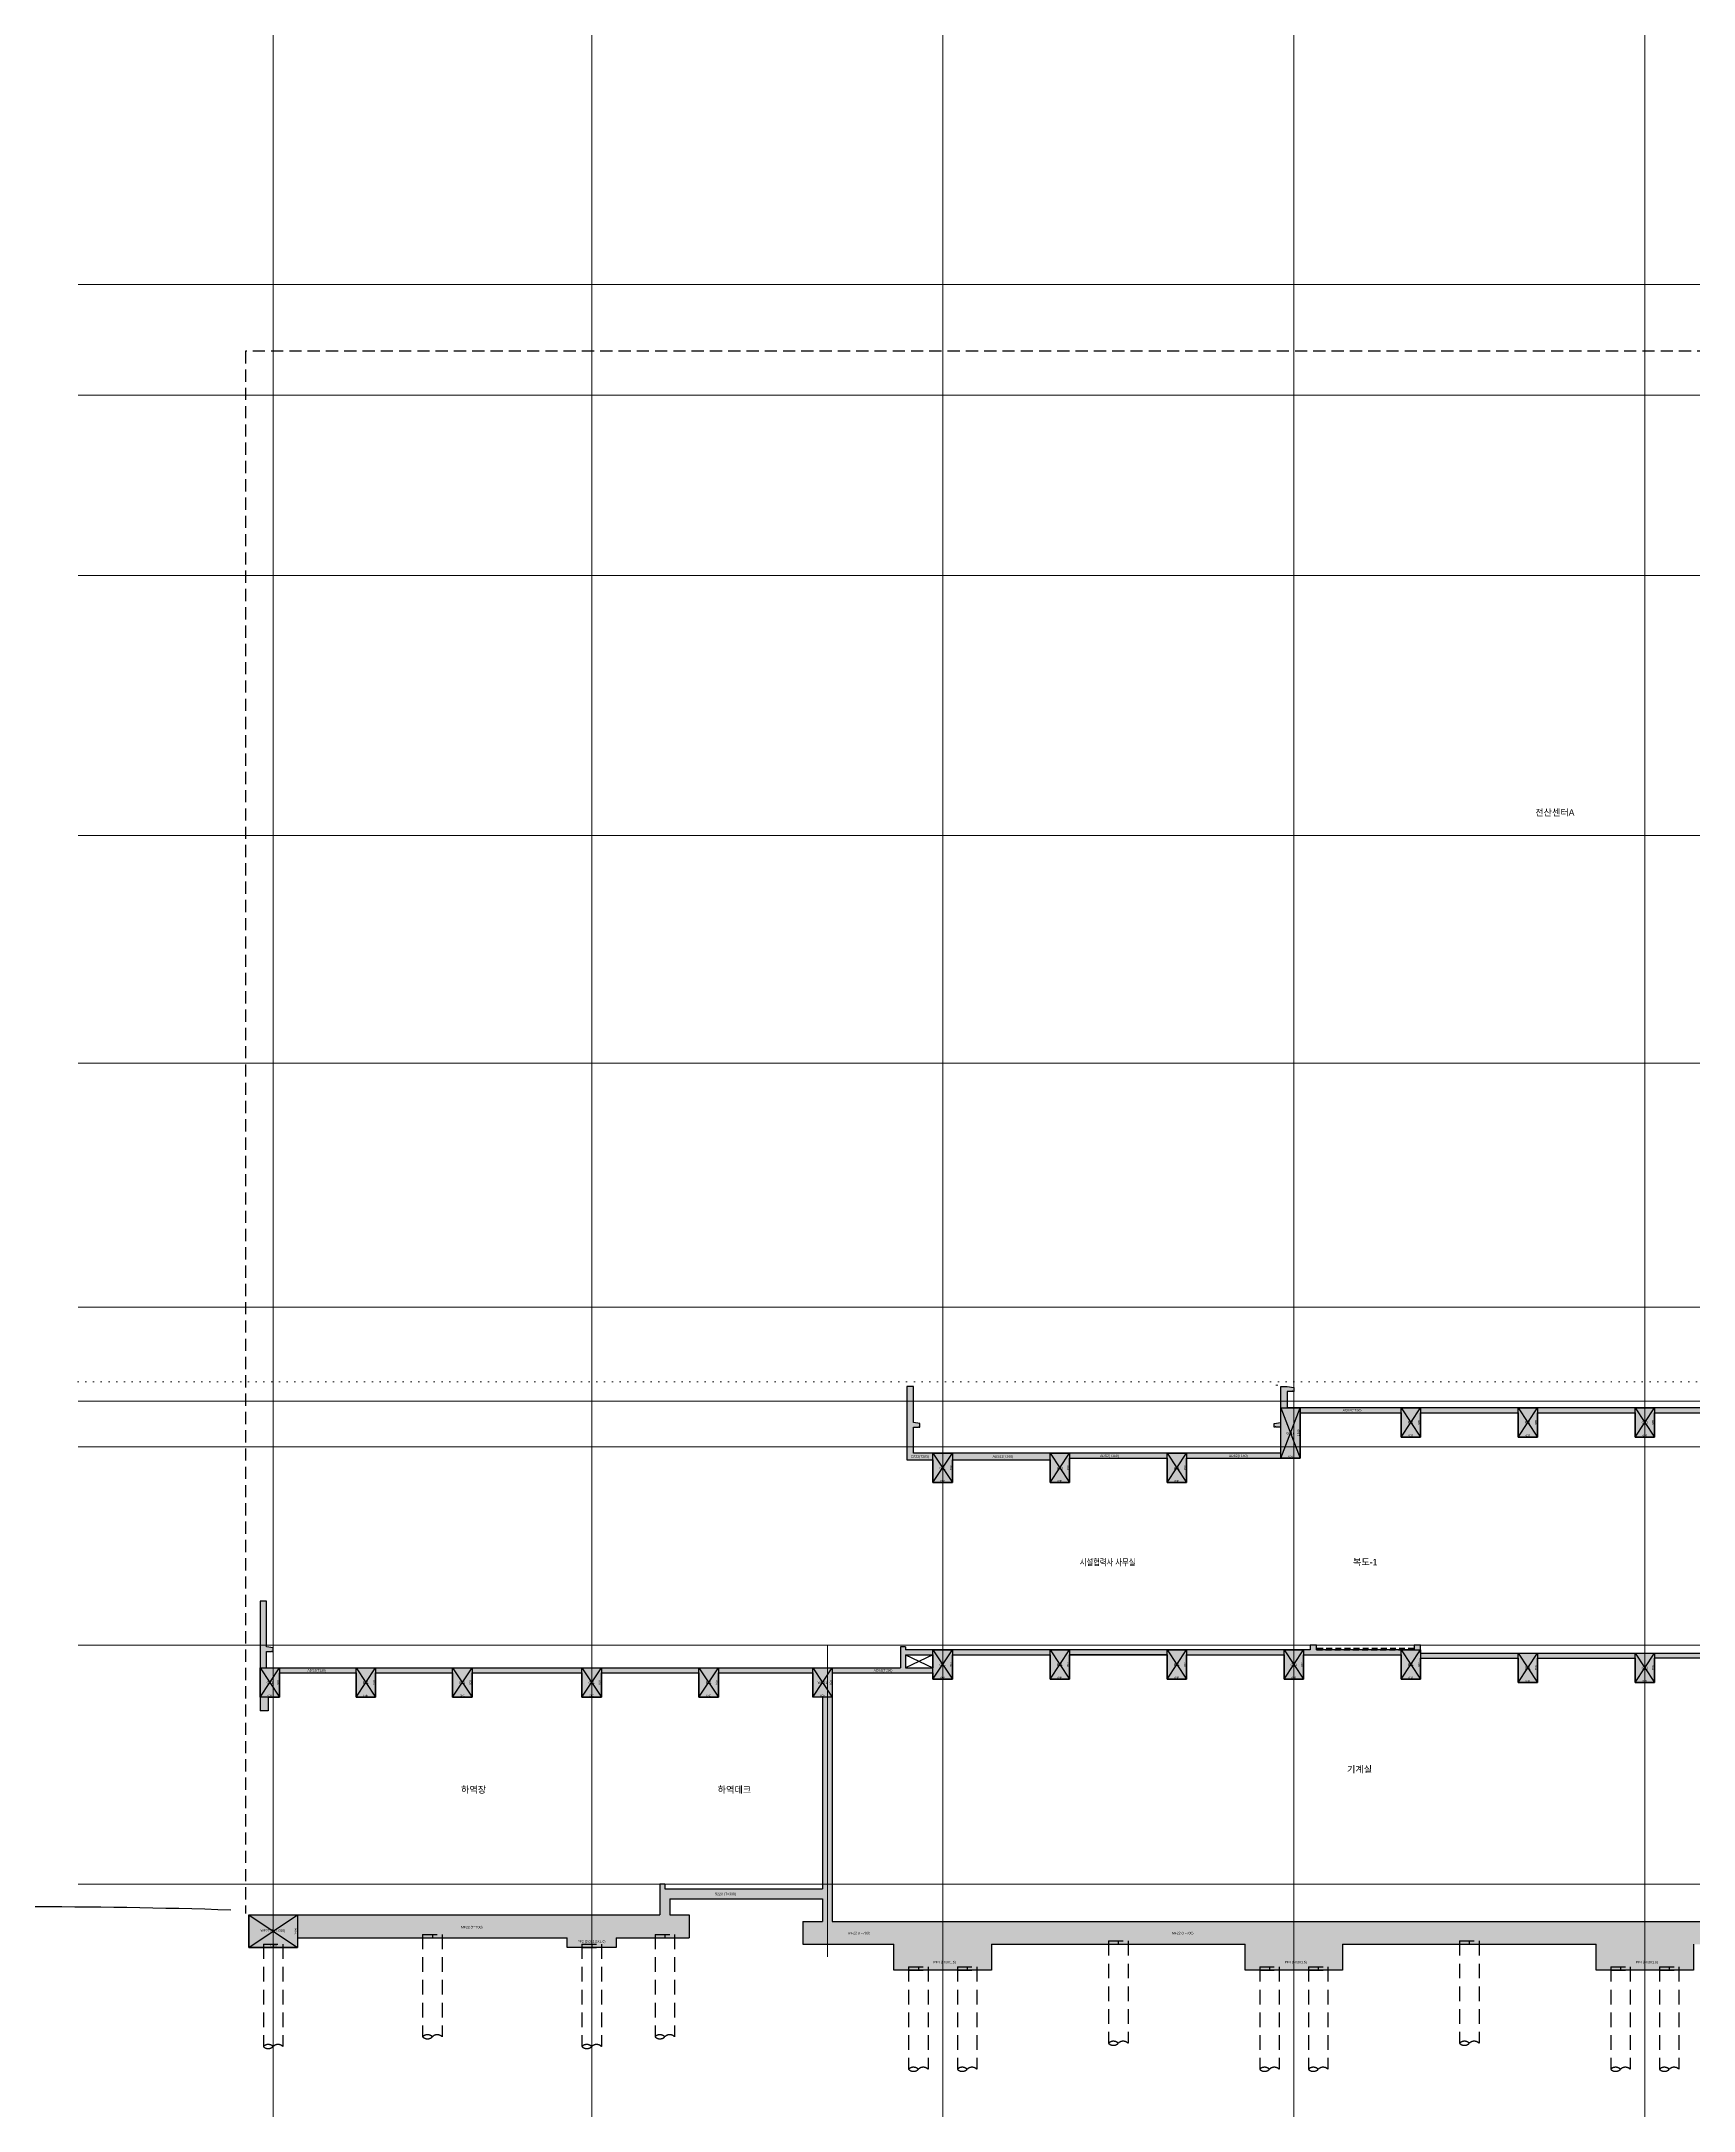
# Model space of a CAD drawing. Header units: millimetres. Extents: x 0 to 841000, y -242618 to -87908.
# Drawn here: x 488782 to 539611, y -208448 to -144799 of the extents above; entities that cross this region are included whole.
import ezdxf
from ezdxf.enums import TextEntityAlignment as Align

# ---------------------------------------------------------------- set-up
doc = ezdxf.new("R2010")
doc.units = ezdxf.units.MM
doc.header["$LTSCALE"] = 250
for name, pattern in [('DOT', [6.35, 0, -6.35]), ('H1', [1.5, 1, -0.5]), ('HID', [2.8, 1.8, -1]), ('HIDDEN', [9.525, 6.35, -3.175]), ('PHANTOM2', [31.75, 15.875, -3.175, 3.175, -3.175, 3.175, -3.175])]:
    doc.linetypes.add(name, pattern=pattern)
doc.layers.get('Defpoints').update_dxf_attribs({"color": 151})
for name, color, linetype in [('A-CON', 2, 'Continuous'), ('A-CON-HID', 4, 'HID'), ('A-SITE', 3, 'PHANTOM2'), ('BOUNDARY_추후 증축', 3, 'H1'), ('OPEN', 1, 'HID'), ('구조SOLID', 253, 'Continuous'), ('기초', 5, 'HIDDEN')]:
    doc.layers.add(name, color=color, linetype=linetype)
for name, color, linetype, plot in [('AS-HIDLINE', 205, 'Continuous', False), ('NO-TEXT', 150, 'Continuous', False), ('NOPLOT', 191, 'Continuous', False)]:
    doc.layers.add(name, color=color, linetype=linetype, plot=plot)
doc.layers.add('CEN', color=1, linetype='Continuous', lineweight=9)
doc.styles.add('Gdim', font='Dotum.ttf')
doc.dimstyles.new('G-Xdim', dxfattribs={"dimscale": 30, "dimtxt": 2, "dimasz": 1, "dimexe": 1.2, "dimexo": 1.2, "dimgap": 0, "dimtad": 1, "dimdec": 1, "dimdsep": 46, "dimlunit": 6, "dimtxsty": 'Gdim', "dimcen": 1, "dimse1": 1, "dimse2": 1, "dimsd1": 1, "dimsd2": 1, "dimclrd": 1, "dimclre": 1, "dimclrt": 256, "dimadec": 0, "dimazin": 0, "dimtfac": 1, "dimtdec": 1, "dimtix": 1, "dimtmove": 2, "dimatfit": 1, "dimfxl": 2, "dimtolj": 1, "dimlwd": -1, "dimlwe": -1, "dimarcsym": 0})

# ---------------------------------------------------------------- blocks, each defined once
blk = doc.blocks.new('*D329')
at = {"layer": 'Defpoints', "color": 0, "linetype": 'Continuous', "transparency": 16777216}
for p in [(-600, -900), (0, -880), (0, -900)]:
    blk.add_point(p, dxfattribs=at)
at = {"layer": 'AS-HIDLINE', "linetype": 'Continuous', "transparency": 16777216, "insert": (-300, -850), "char_height": 60, "attachment_point": 5, "style": 'Gdim'}
blk.add_mtext('\\A1;600', dxfattribs=at)
blk = doc.blocks.new('*D330')
at = {"layer": 'Defpoints', "color": 0, "linetype": 'Continuous', "transparency": 16777216}
for p in [(0, 0), (-20, 0), (0, -900)]:
    blk.add_point(p, dxfattribs=at)
at = {"layer": 'AS-HIDLINE', "linetype": 'Continuous', "transparency": 16777216, "insert": (-50, -450), "char_height": 60, "attachment_point": 5, "rotation": 90, "style": 'Gdim'}
blk.add_mtext('\\A1;900', dxfattribs=at)
blk = doc.blocks.new('*D649')
at = {"layer": 'Defpoints', "color": 0, "linetype": 'Continuous', "transparency": 16777216}
for p in [(-600, -1550), (0, -1530), (0, -1550)]:
    blk.add_point(p, dxfattribs=at)
at = {"layer": 'AS-HIDLINE', "linetype": 'Continuous', "transparency": 16777216, "insert": (-300, -1500), "char_height": 60, "attachment_point": 5, "style": 'Gdim'}
blk.add_mtext('\\A1;600', dxfattribs=at)
blk = doc.blocks.new('*D650')
at = {"layer": 'Defpoints', "color": 0, "linetype": 'Continuous', "transparency": 16777216}
for p in [(0, 0), (-20, 0), (0, -1550)]:
    blk.add_point(p, dxfattribs=at)
at = {"layer": 'AS-HIDLINE', "linetype": 'Continuous', "transparency": 16777216, "insert": (-56, -775), "char_height": 60, "attachment_point": 5, "rotation": 90, "style": 'Gdim'}
blk.add_mtext('\\A1;1,550', dxfattribs=at)
blk = doc.blocks.new('*D335')
at = {"layer": 'Defpoints', "color": 0, "linetype": 'Continuous', "transparency": 16777216}
for p in [(-570, -1000), (930, -980), (930, -1000)]:
    blk.add_point(p, dxfattribs=at)
at = {"layer": 'AS-HIDLINE', "linetype": 'Continuous', "transparency": 16777216, "insert": (180, -944), "char_height": 60, "attachment_point": 5, "style": 'Gdim'}
blk.add_mtext('\\A1;1,500', dxfattribs=at)
blk = doc.blocks.new('*D336')
at = {"layer": 'Defpoints', "color": 0, "linetype": 'Continuous', "transparency": 16777216}
for p in [(930, 0), (910, 0), (930, -1000)]:
    blk.add_point(p, dxfattribs=at)
at = {"layer": 'AS-HIDLINE', "linetype": 'Continuous', "transparency": 16777216, "insert": (874, -500), "char_height": 60, "attachment_point": 5, "rotation": 90, "style": 'Gdim'}
blk.add_mtext('\\A1;1,000', dxfattribs=at)
blk = doc.blocks.new('파일')
at = {"layer": 'NOPLOT', "linetype": 'HID'}
blk.add_line((71, 790, 0), (671, 790, 0), dxfattribs=at)
at = {"layer": 'NOPLOT'}
blk.add_line((371, 890, 0), (371, 790, 0), dxfattribs=at)
at = {"layer": '기초', "linetype": 'HID'}
for p, q in [((71, 890, 0), (671, 890, 0)), ((71, 890, 0), (71, -2258, 0)), ((671, 890, 0), (671, -2258, 0))]:
    blk.add_line(p, q, dxfattribs=at)
for centre, start, end in [((221, -2408, 0), 45, 135), ((221, -2108, 0), 225, 315), ((521, -2408, 0), 45, 135)]:
    blk.add_arc(centre, 212, start, end, dxfattribs=at)
blk = doc.blocks.new('*U107')
at = {"layer": 'AS-HIDLINE', "linetype": 'Continuous'}
for p, q in [((-600, -900), (0, 0)), ((-600, 0), (0, -900))]:
    blk.add_line(p, q, dxfattribs=at)
blk.add_lwpolyline([(-600, -900), (-600, 0), (0, 0), (0, -900)], close=True, dxfattribs=at)
dim = blk.add_linear_dim(base=(-19.87, 0), p1=(0, -900), p2=(0, 0), angle=90, dimstyle='G-Xdim', override={"dimtxsty": 'Gdim'}, dxfattribs=at)
dim.commit()
dim.dimension.update_dxf_attribs({"geometry": '*D330', "text_midpoint": (-49.91, -450)})
dim = blk.add_linear_dim(base=(0, -880.06), p1=(-600, -900), p2=(0, -900), dimstyle='G-Xdim', override={"dimtxsty": 'Gdim'}, dxfattribs=at)
dim.commit()
dim.dimension.update_dxf_attribs({"geometry": '*D329', "text_midpoint": (-300, -850.02)})
blk = doc.blocks.new('*U272')
at = {"layer": 'AS-HIDLINE', "linetype": 'Continuous'}
for p, q in [((-600, -1550), (0, 0)), ((-600, 0), (0, -1550))]:
    blk.add_line(p, q, dxfattribs=at)
blk.add_lwpolyline([(-600, -1550), (-600, 0), (0, 0), (0, -1550)], close=True, dxfattribs=at)
dim = blk.add_linear_dim(base=(-19.87, 0), p1=(0, -1550), p2=(0, 0), angle=90, dimstyle='G-Xdim', override={"dimtxsty": 'Gdim'}, dxfattribs=at)
dim.commit()
dim.dimension.update_dxf_attribs({"geometry": '*D650', "text_midpoint": (-55.69, -775)})
dim = blk.add_linear_dim(base=(0, -1530.06), p1=(-600, -1550), p2=(0, -1550), dimstyle='G-Xdim', override={"dimtxsty": 'Gdim'}, dxfattribs=at)
dim.commit()
dim.dimension.update_dxf_attribs({"geometry": '*D649', "text_midpoint": (-300, -1500.02)})
blk = doc.blocks.new('*U110')
at = {"layer": 'AS-HIDLINE', "linetype": 'Continuous'}
for p, q in [((-570.09, -1000), (929.91, 0)), ((-570.09, 0), (929.91, -1000))]:
    blk.add_line(p, q, dxfattribs=at)
blk.add_lwpolyline([(-570.09, -1000), (-570.09, 0), (929.91, 0), (929.91, -1000)], close=True, dxfattribs=at)
dim = blk.add_linear_dim(base=(910.04, 0), p1=(929.91, -1000), p2=(929.91, 0), angle=90, dimstyle='G-Xdim', override={"dimtxsty": 'Gdim'}, dxfattribs=at)
dim.commit()
dim.dimension.update_dxf_attribs({"geometry": '*D336', "text_midpoint": (874.21, -500)})
dim = blk.add_linear_dim(base=(929.91, -980.06), p1=(-570.09, -1000), p2=(929.91, -1000), dimstyle='G-Xdim', override={"dimtxsty": 'Gdim'}, dxfattribs=at)
dim.commit()
dim.dimension.update_dxf_attribs({"geometry": '*D335', "text_midpoint": (179.91, -944.24)})

msp = doc.modelspace()

# ---------------------------------------------------------------- hatches: boundary and pattern name
at = {"layer": '구조SOLID'}
h = msp.add_hatch(color=253, dxfattribs=at)
h.dxf.hatch_style = 1
h.paths.add_polyline_path([(527510.662, -186979.481), (527510.662, -186829.481), (527110.662, -186829.481), (527110.662, -186329.481), (527265.662, -186329.481), (527265.662, -186314.481), (527280.662, -186314.481), (527280.662, -186329.481), (527310.662, -186329.481), (527310.662, -186209.481), (527110.662, -186179.481), (526910.662, -186179.481), (526910.662, -187279.481), (526710.662, -187309.481), (526710.662, -187429.481), (526740.662, -187429.481), (526740.662, -187414.481), (526755.662, -187414.481), (526755.662, -187429.481), (526910.662, -187429.481), (526910.662, -188229.481), (515610.662, -188229.481), (515610.662, -187429.481), (515765.662, -187429.481), (515765.662, -187414.481), (515780.662, -187414.481), (515780.662, -187429.481), (515810.662, -187429.481), (515810.662, -187309.481), (515610.662, -187279.481), (515610.662, -186179.481), (515410.662, -186179.481), (515410.662, -188429.481), (516210.662, -188429.481), (516210.662, -189129.481), (516810.662, -189129.481), (516810.662, -188429.481), (519810.662, -188429.481), (519810.662, -189129.481), (520410.662, -189129.481), (520410.662, -188379.481), (523410.662, -188379.481), (523410.662, -189129.481), (524010.662, -189129.481), (524010.662, -188379.481), (527510.662, -188379.481)])
h = msp.add_hatch(color=253, dxfattribs=at)
h.dxf.hatch_style = 1
h.paths.add_polyline_path([(542010.662, -186979.481), (545010.662, -186979.481), (545010.662, -187729.481), (545610.662, -187729.481), (545610.662, -186979.481), (548560.662, -186979.481), (548560.662, -187729.481), (549260.662, -187729.481), (549260.662, -186979.481), (556210.662, -186979.481), (556210.662, -187529.481), (556810.662, -187529.481), (556810.662, -186979.481), (562310.662, -186979.481), (562310.662, -187529.481), (562710.662, -187529.481), (562710.662, -188229.481), (562310.662, -188229.481), (562310.662, -189129.481), (562910.662, -189129.481), (562910.662, -188379.481), (565910.661, -188379.481), (565910.661, -188229.481), (562910.662, -188229.481), (562910.662, -187429.481), (563065.662, -187429.481), (563065.662, -187414.481), (563080.662, -187414.481), (563080.662, -187429.481), (563110.662, -187429.481), (563110.662, -187309.481), (562910.662, -187279.481), (562910.662, -186179.481), (562710.662, -186179.481), (562510.662, -186209.481), (562510.662, -186329.481), (562540.662, -186329.481), (562540.662, -186314.481), (562555.662, -186314.481), (562555.662, -186329.481), (562710.662, -186329.481), (562710.662, -186829.481), (527510.662, -186829.481), (527510.662, -186979.481), (530610.662, -186979.481), (530610.662, -187729.481), (531210.662, -187729.481), (531210.662, -186979.481), (534210.662, -186979.481), (534210.662, -187729.481), (534810.662, -187729.481), (534810.662, -186979.481), (537810.662, -186979.481), (537810.662, -187729.481), (538410.662, -187729.481), (538410.662, -186979.481), (541410.662, -186979.481), (541410.662, -187729.481), (542010.662, -187729.481)])
h = msp.add_hatch(color=253, dxfattribs=at)
h.dxf.hatch_style = 1
h.paths.add_polyline_path([(518010.662, -203329.481), (525810.662, -203329.481), (525810.662, -204129.481), (528810.662, -204129.481), (528810.662, -203329.481), (536610.662, -203329.481), (536610.662, -204129.481), (539610.662, -204129.481), (539610.662, -203329.481), (547410.662, -203329.481), (547410.662, -204129.481), (550410.662, -204129.481), (550410.662, -203329.481), (553710.662, -203329.481), (553710.662, -202629.481), (553110.662, -202629.481), (553110.661, -201929.481), (565910.661, -201929.481), (565910.661, -201629.481), (560760.662, -201629.481), (560760.662, -201479.481), (560560.662, -201479.481), (560560.662, -201629.481), (556310.662, -201629.481), (556310.662, -201479.481), (556110.662, -201479.481), (556110.662, -201629.481), (553110.662, -201629.481), (553110.662, -201494.481), (552810.662, -201494.481), (552810.662, -201579.481), (551010.662, -201579.481), (551010.662, -201479.481), (550810.662, -201479.481), (550810.662, -202629.481), (513110.662, -202629.481), (513110.662, -194979.481), (516210.662, -194979.481), (516210.662, -195179.481), (516810.662, -195179.481), (516810.662, -194429.481), (519810.662, -194429.481), (519810.662, -195179.481), (520410.662, -195179.481), (520410.662, -194429.481), (523410.662, -194429.481), (523410.662, -195179.481), (524010.662, -195179.481), (524010.662, -194429.481), (527010.662, -194429.481), (527010.662, -195179.481), (527610.662, -195179.481), (527610.662, -194429.481), (530610.662, -194429.481), (530610.662, -195179.481), (531210.662, -195179.481), (531210.662, -194529.481), (534210.662, -194529.481), (534210.662, -195279.481), (534810.662, -195279.481), (534810.662, -194529.481), (537810.662, -194529.481), (537810.662, -195279.481), (538410.662, -195279.481), (538410.662, -194529.481), (541410.662, -194529.481), (541410.662, -195279.481), (542010.662, -195279.481), (542010.662, -194529.481), (545010.662, -194529.481), (545010.662, -195279.481), (545610.662, -195279.481), (545610.662, -194529.481), (548610.662, -194529.481), (548610.662, -195279.481), (549210.662, -195279.481), (549210.662, -194529.481), (552510.662, -194529.481), (552510.662, -195279.481), (552810.662, -195279.481), (552810.662, -199064.481), (553110.662, -199064.481), (553110.662, -194529.481), (556210.662, -194529.481), (556210.662, -195129.481), (556810.662, -195129.481), (556810.662, -194379.481), (562210.662, -194379.481), (562210.662, -195129.481), (562810.662, -195129.481), (562810.662, -194379.481), (565910.661, -194379.481), (565910.661, -194229.481), (562910.662, -194229.481), (562910.662, -193929.481), (562710.662, -193929.481), (562710.662, -194229.481), (557710.662, -194229.481), (557710.662, -193929.481), (557510.662, -193929.481), (557510.662, -194229.481), (556210.662, -194229.481), (556210.662, -194379.481), (554710.676, -194379.481), (554710.676, -194129.48), (554510.676, -194129.481), (554510.676, -194379.481), (531210.662, -194379.481), (531210.662, -194129.481), (531010.662, -194129.481), (531010.662, -194279.481), (528010.662, -194279.481), (528010.662, -194129.481), (527810.662, -194129.481), (527810.662, -194279.481), (527610.662, -194279.481), (515360.661, -194279.481), (515360.661, -194179.481), (515210.661, -194179.481), (515210.661, -194829.481), (495710.662, -194829.481), (495710.662, -194329.481), (495865.662, -194329.481), (495865.662, -194314.481), (495910.662, -194209.481), (495710.662, -194179.481), (495710.662, -192779.481), (495510.662, -192779.481), (495510.662, -196149.481), (495760.662, -196149.481), (495760.662, -195729.481), (496110.662, -195729.481), (496110.662, -194979.481), (498460.662, -194979.481), (498460.662, -195729.481), (499060.662, -195729.481), (499060.662, -194979.481), (501430.532, -194979.481), (501430.532, -195729.481), (502030.532, -195729.481), (502030.532, -194979.481), (505410.662, -194979.481), (505410.662, -195729.481), (506010.662, -195729.481), (506010.662, -194979.481), (509010.662, -194979.481), (509010.662, -195729.481), (509610.662, -195729.481), (509610.662, -194979.481), (512510.662, -194979.481), (512510.662, -195729.481), (512810.662, -195729.481), (512810.662, -201629.481), (507960.662, -201629.481), (507960.662, -201479.481), (507810.662, -201479.481), (507810.662, -202429.481), (495160.662, -202429.481), (495160.662, -203429.481), (496660.662, -203429.481), (496660.662, -203129.481), (504960.662, -203129.481), (504960.662, -203429.481), (506460.662, -203429.481), (506460.662, -203129.481), (508710.662, -203129.481), (508710.662, -202429.481), (508110.662, -202429.481), (508110.662, -201929.481), (512810.662, -201929.481), (512810.662, -202629.481), (512210.662, -202629.481), (512210.662, -203329.481), (515010.662, -203329.481), (515010.662, -204129.481), (518010.662, -204129.481)])
h.paths.add_polyline_path([(516210.662, -194829.481), (515360.661, -194829.481), (515360.661, -194429.481), (516210.662, -194429.481)], flags=16)
h.paths.add_polyline_path([(551010.662, -202629.481), (551010.662, -201729.481), (552810.662, -201729.481), (552810.662, -202629.481)], flags=16)

# ---------------------------------------------------------------- linework, layer by layer
at = {"layer": 'A-CON'}
for p, q in [((515410.662, -186179.481), (515410.662, -188429.481)), ((562710.662, -186829.481), (527110.662, -186829.481)), ((527510.662, -188379.481), (527510.662, -186979.481)), ((527510.662, -186979.481), (530610.662, -186979.481)), ((530610.662, -186979.481), (530610.662, -187729.481)), ((531210.662, -187729.481), (531210.662, -186979.481)), ((531210.662, -186979.481), (534210.662, -186979.481)), ((534210.662, -186979.481), (534210.662, -187729.481)), ((534810.662, -187729.481), (534810.662, -186979.481)), ((534810.662, -186979.481), (537810.662, -186979.481)), ((537810.662, -186979.481), (537810.662, -187729.481)), ((538410.662, -187729.481), (538410.662, -186979.481)), ((538410.662, -186979.481), (541410.662, -186979.481)), ((530610.662, -187729.481), (531210.662, -187729.481)), ((534210.662, -187729.481), (534810.662, -187729.481)), ((537810.662, -187729.481), (538410.662, -187729.481)), ((526910.662, -188229.481), (515610.662, -188229.481)), ((520410.662, -189129.481), (520410.662, -188379.481)), ((520410.662, -188379.481), (523410.662, -188379.481)), ((523410.662, -188379.481), (523410.662, -189129.481)), ((524010.662, -189129.481), (524010.662, -188379.481)), ((524010.662, -188379.481), (527510.662, -188379.481)), ((515410.662, -188429.481), (516210.662, -188429.481)), ((516210.662, -188429.481), (516210.662, -189129.481)), ((516810.662, -189129.481), (516810.662, -188429.481)), ((516810.662, -188429.481), (519810.662, -188429.481)), ((519810.662, -188429.481), (519810.662, -189129.481)), ((516210.662, -189129.481), (516810.662, -189129.481)), ((519810.662, -189129.481), (520410.662, -189129.481)), ((523410.662, -189129.481), (524010.662, -189129.481)), ((495510.662, -192779.481), (495510.662, -196149.481)), ((495710.662, -192779.481), (495510.662, -192779.481)), ((495710.662, -194179.481), (495710.662, -192779.481)), ((528010.662, -194129.481), (527810.662, -194129.481)), ((527810.662, -194129.481), (527810.662, -194279.481)), ((528010.662, -194279.481), (528010.662, -194129.481)), ((531210.662, -194129.481), (531010.662, -194129.481)), ((531010.662, -194129.481), (531010.662, -194279.481)), ((531210.662, -194379.481), (531210.662, -194129.481)), ((495910.662, -194209.481), (495710.662, -194179.481)), ((495710.662, -194329.481), (495865.662, -194329.481)), ((495710.662, -194829.481), (495710.662, -194329.481)), ((495865.662, -194329.481), (495865.662, -194314.481)), ((495865.662, -194314.481), (495880.662, -194314.481)), ((495880.662, -194314.481), (495880.662, -194329.481)), ((495880.662, -194329.481), (495910.662, -194329.481)), ((495910.662, -194329.481), (495910.662, -194209.481)), ((515210.661, -194179.481), (515210.661, -194829.481)), ((515360.661, -194179.481), (515210.661, -194179.481)), ((515360.661, -194179.481), (515360.661, -194279.481)), ((527610.662, -194279.481), (515360.661, -194279.481)), ((515360.661, -194429.481), (516210.662, -194429.481)), ((515360.661, -194429.481), (515360.661, -194829.481)), ((516210.662, -194429.481), (516210.662, -194829.481)), ((516810.662, -194429.481), (519810.662, -194429.481)), ((516810.662, -195179.481), (516810.662, -194429.481)), ((519810.662, -194429.481), (519810.662, -195179.481)), ((520410.662, -194429.481), (523410.662, -194429.481)), ((523410.662, -194429.481), (520410.662, -194429.481)), ((520410.662, -195179.481), (520410.662, -194429.481)), ((523410.662, -194429.481), (523410.662, -195179.481)), ((524010.662, -194429.481), (527010.662, -194429.481)), ((524010.662, -195179.481), (524010.662, -194429.481)), ((527010.662, -194429.481), (527010.662, -195179.481)), ((527810.662, -194279.481), (527610.662, -194279.481)), ((527610.662, -195179.481), (527610.662, -194429.481)), ((527610.662, -194429.481), (530610.662, -194429.481)), ((531010.662, -194279.481), (528010.662, -194279.481)), ((530610.662, -194429.481), (530610.662, -195179.481)), ((531210.662, -194379.481), (554510.676, -194379.481)), ((531210.662, -195179.481), (531210.662, -194529.481)), ((531210.662, -194529.481), (534210.662, -194529.481)), ((534210.662, -194529.481), (534210.662, -195279.481)), ((534810.662, -194529.481), (537810.662, -194529.481)), ((534810.662, -195279.481), (534810.662, -194529.481)), ((537810.662, -194529.481), (537810.662, -195279.481)), ((541410.662, -194529.481), (538410.662, -194529.481)), ((538410.662, -195279.481), (538410.662, -194529.481)), ((495710.662, -194829.481), (515210.661, -194829.481)), ((496110.662, -195729.481), (496110.662, -194979.481)), ((496110.662, -194979.481), (498460.662, -194979.481)), ((498460.662, -194979.481), (498460.662, -195729.481)), ((499060.662, -195729.481), (499060.662, -194979.481)), ((499060.662, -194979.481), (501430.532, -194979.481)), ((501430.532, -194979.481), (501430.532, -195729.481)), ((502030.532, -195729.481), (502030.532, -194979.481)), ((502030.532, -194979.481), (505410.662, -194979.481)), ((505410.662, -194979.481), (505410.662, -195729.481)), ((506010.662, -195729.481), (506010.662, -194979.481)), ((506010.662, -194979.481), (509010.662, -194979.481)), ((509010.662, -194979.481), (509010.662, -195729.481)), ((509610.662, -195729.481), (509610.662, -194979.481)), ((509610.662, -194979.481), (512510.662, -194979.481)), ((512510.662, -194979.481), (512510.662, -195729.481)), ((513110.662, -194979.481), (513110.662, -202629.481)), ((513110.662, -194979.481), (516210.662, -194979.481)), ((515360.661, -194829.481), (516210.662, -194829.481)), ((516210.662, -194979.481), (516210.662, -195179.481)), ((516210.662, -195179.481), (516810.662, -195179.481)), ((519810.662, -195179.481), (520410.662, -195179.481)), ((523410.662, -195179.481), (524010.662, -195179.481)), ((527010.662, -195179.481), (527610.662, -195179.481)), ((530610.662, -195179.481), (531210.662, -195179.481)), ((534210.662, -195279.481), (534810.662, -195279.481)), ((537810.662, -195279.481), (538410.662, -195279.481)), ((495760.662, -195729.481), (495760.662, -196149.481)), ((495760.662, -195729.481), (496110.662, -195729.481)), ((498460.662, -195729.481), (499060.662, -195729.481)), ((501430.532, -195729.481), (502030.532, -195729.481)), ((505410.662, -195729.481), (506010.662, -195729.481)), ((509010.662, -195729.481), (509610.662, -195729.481)), ((512810.662, -195729.481), (512510.662, -195729.481)), ((512810.662, -195729.481), (512810.662, -201629.481)), ((495760.662, -196149.481), (495510.662, -196149.481)), ((507810.662, -201479.481), (507810.662, -202429.481)), ((507960.662, -201479.481), (507810.662, -201479.481)), ((507960.662, -201479.481), (507960.662, -201629.481)), ((507960.662, -201629.481), (512810.662, -201629.481)), ((508110.662, -201929.481), (512810.662, -201929.481)), ((508110.662, -201929.481), (508110.662, -202429.481)), ((512810.662, -201929.481), (512810.662, -202629.481)), ((495160.662, -202429.481), (507810.662, -202429.481)), ((495160.662, -202429.481), (495160.662, -203429.481)), ((508110.662, -202429.481), (508710.662, -202429.481)), ((508710.662, -202429.481), (508710.662, -203129.481)), ((512210.662, -202629.481), (512210.662, -203329.481)), ((512210.662, -202629.481), (512810.662, -202629.481)), ((513110.662, -202629.481), (550810.662, -202629.481)), ((495160.662, -203429.481), (496660.662, -203429.481)), ((496660.662, -203129.481), (504960.662, -203129.481)), ((496660.662, -203129.481), (496660.662, -203429.481)), ((506460.662, -203129.481), (508710.662, -203129.481)), ((512210.662, -203329.481), (515010.662, -203329.481)), ((515010.662, -204129.481), (515010.662, -203329.481)), ((518010.662, -203329.481), (525810.662, -203329.481)), ((518010.662, -203329.481), (518010.662, -204129.481)), ((525810.662, -204129.481), (525810.662, -203329.481)), ((528810.662, -203329.481), (528810.662, -204129.481)), ((528810.662, -203329.481), (536610.662, -203329.481)), ((536610.662, -204129.481), (536610.662, -203329.481)), ((539610.662, -203329.481), (539610.662, -204129.481)), ((518010.662, -204129.481), (515010.662, -204129.481)), ((528810.662, -204129.481), (525810.662, -204129.481)), ((539610.662, -204129.481), (536610.662, -204129.481))]:
    msp.add_line(p, q, dxfattribs=at)
for points in [[(515610.662, -188229.481), (515610.662, -187429.481), (515765.662, -187429.481), (515765.662, -187414.481), (515780.662, -187414.481), (515780.662, -187429.481), (515810.662, -187429.481), (515810.662, -187309.481), (515610.662, -187279.481), (515610.662, -186179.481), (515410.662, -186179.481)], [(526910.662, -188229.481), (526910.662, -187429.481), (526755.662, -187429.481), (526755.662, -187414.481), (526740.662, -187414.481), (526740.662, -187429.481), (526710.662, -187429.481), (526710.662, -187309.481), (526910.662, -187279.481), (526910.662, -186179.481), (527110.662, -186179.481), (527310.662, -186209.481), (527310.662, -186329.481), (527280.662, -186329.481), (527280.662, -186314.481), (527265.662, -186314.481), (527265.662, -186329.481), (527110.662, -186329.481), (527110.662, -186829.481)]]:
    msp.add_lwpolyline(points, dxfattribs=at)
at = {"layer": 'A-CON', "elevation": 0}
msp.add_lwpolyline([(506460.662, -203129.481), (506460.662, -203429.481), (504960.662, -203429.481), (504960.662, -203129.481)], dxfattribs=at)
at = {"layer": 'A-CON-HID', "linetype": 'HID', "ltscale": 0.4}
msp.add_lwpolyline([(531010.647, -194229.481), (528010.662, -194229.481), (528010.662, -194279.481), (531010.647, -194279.481)], close=True, dxfattribs=at)
at = {"layer": 'A-SITE', "linetype": 'Continuous'}
msp.add_arc((488210.662, -406133.369), 203954.327, 88.20178763, 91.79821237, dxfattribs=at)
at = {"layer": 'BOUNDARY_추후 증축', "ltscale": 1.5, "elevation": 0}
msp.add_lwpolyline([(581160.662, -201479.481), (581160.662, -154329.477), (495060.662, -154329.477), (495060.662, -202380.672)], dxfattribs=at)
at = {"layer": 'CEN'}
for p, q in [((495910.662, -131412.587), (495910.662, -213173.996)), ((505710.662, -131412.587), (505710.662, -213173.996)), ((516510.662, -131412.587), (516510.662, -213173.996)), ((527310.662, -131412.587), (527310.662, -213173.996)), ((538110.662, -131412.587), (538110.662, -213173.996)), ((489910.662, -152279.481), (591132.154, -152279.481)), ((489910.662, -155679.481), (591132.154, -155679.481)), ((489910.662, -161229.481), (591132.154, -161229.481)), ((489910.662, -169229.481), (591132.154, -169229.481)), ((489910.662, -176229.481), (591132.154, -176229.481)), ((489910.662, -183729.481), (591132.154, -183729.481)), ((526760.662, -186136.936), (526819.088, -186136.936)), ((489910.662, -186629.481), (591132.154, -186629.481)), ((489910.662, -188029.481), (591132.154, -188029.481)), ((489910.662, -194129.481), (591132.154, -194129.481)), ((512960.662, -194129.481), (512960.662, -203716.292)), ((489910.662, -201479.481), (591132.154, -201479.481))]:
    msp.add_line(p, q, dxfattribs=at)
at = {"layer": 'CEN', "color": 11, "linetype": 'DOT', "ltscale": 0.15}
msp.add_line((489910.662, -186029.481), (591132.154, -186029.481), dxfattribs=at)
at = {"layer": 'OPEN', "linetype": 'Continuous'}
for p, q in [((515360.661, -194429.481), (516210.662, -194829.481)), ((516210.662, -194429.481), (515360.661, -194829.481))]:
    msp.add_line(p, q, dxfattribs=at)
at = {"layer": '구조SOLID'}
msp.add_line((527510.662, -186979.481), (527510.662, -186829.481), dxfattribs=at)

# ---------------------------------------------------------------- block references
at = {"layer": 'AS-HIDLINE', "linetype": 'Continuous'}
for name, p in [('*U272', (527510.662, -186829.481)), ('*U107', (531210.662, -186829.481)), ('*U107', (534810.662, -186829.481)), ('*U107', (538410.662, -186829.481)), ('*U107', (516810.662, -188229.481)), ('*U107', (520410.662, -188229.481)), ('*U107', (524010.662, -188229.481)), ('*U107', (516810.662, -194279.481)), ('*U107', (520410.662, -194279.481)), ('*U107', (524010.662, -194279.481)), ('*U107', (527610.662, -194279.481)), ('*U107', (531210.662, -194279.481)), ('*U107', (534810.662, -194379.481)), ('*U107', (538410.662, -194379.481)), ('*U107', (496110.662, -194829.481)), ('*U107', (499060.662, -194829.481)), ('*U107', (502030.533, -194829.481)), ('*U107', (506010.662, -194829.481)), ('*U107', (509610.662, -194829.481)), ('*U107', (513110.662, -194829.481)), ('*U110', (495730.756, -202429.481))]:
    msp.add_blockref(name, p, dxfattribs=at)
at = {"layer": '기초'}
for p in [(500439.737, -203919.145, 0), (507589.737, -203919.145, 0), (495539.737, -204219.145, 0), (505339.737, -204219.145, 0), (521539.737, -204119.145, 0), (532339.737, -204119.145, 0), (515389.737, -204919.145, 0), (516889.737, -204919.145, 0), (526189.737, -204919.145, 0), (527689.737, -204919.145, 0), (536989.737, -204919.145, 0), (538489.737, -204919.145, 0)]:
    msp.add_blockref('파일', p, dxfattribs=at)

# ---------------------------------------------------------------- texts
at = {"layer": 'AS-HIDLINE', "linetype": 'Continuous', "style": 'Gdim'}
for s, p in [('ADS2(T150)', (529103.511, -186903.97)), ('G21d', (527209.236, -187609.663)), ('B21', (530909.236, -187284.663)), ('B21', (534509.236, -187284.663)), ('G21', (538109.236, -187284.663)), ('ADS2(T150)', (521641.183, -188303.97)), ('ADS2(T150)', (525603.511, -188303.97)), ('G21', (516509.236, -188684.663)), ('B21', (520117.466, -188684.663)), ('B21', (523709.236, -188684.663)), ('G21', (516509.236, -194734.663)), ('B21', (520109.236, -194734.663)), ('B21', (523709.236, -194734.663)), ('G21', (527309.236, -194734.663)), ('B21', (530909.236, -194734.663)), ('G21', (495809.236, -195284.663)), ('B21', (498759.236, -195284.663)), ('B21', (501729.107, -195284.663)), ('G21', (505709.236, -195284.663)), ('B21', (509309.236, -195284.663)), ('WG31', (512809.236, -195284.663)), ('ADS2(T150)', (514674.302, -194904.861)), ('B21', (534509.236, -194834.663)), ('G21', (538109.236, -194834.663)), ('S22A (T=300)', (509824.202, -201784.793)), ('WF22 (T=1,000)', (495902.872, -202911.386)), ('MF22 (T=700)', (502022.311, -202804.539)), ('MF22 (T=700)', (513934.479, -202986.509)), ('MF22 (T=700)', (523893.334, -202986.509)), ('PF2 (3.0X1.5X1.0)', (505705.554, -203246.123)), ('PF4 (3X3X1.5)', (516570.66, -203881.38)), ('PF4 (3X3X1.5)', (527370.66, -203881.38)), ('PF4 (3X3X1.5)', (538170.66, -203881.38))]:
    msp.add_text(s, height=75, dxfattribs=at).set_placement(p, align=Align.MIDDLE_CENTER)
at = {"layer": 'AS-HIDLINE', "color": 1, "linetype": 'Continuous', "style": 'Gdim'}
for s, p in [('CS22(T200)', (515806.207, -188328.962)), ('ADS11(T200)', (518361.663, -188324.314)), ('ADS2(T150)', (497254.724, -194904.861))]:
    msp.add_text(s, height=75, dxfattribs=at).set_placement(p, align=Align.MIDDLE_CENTER)
at = {"layer": 'NO-TEXT', "style": 'Gdim'}
msp.add_text('전산센터A', height=200, dxfattribs=at).set_placement((535340.753, -168617.587), align=Align.CENTER)
at = {"layer": 'NO-TEXT', "style": 'Gdim', "width": 0.8}
msp.add_text('시설협력사 사무실', height=200, dxfattribs=at).set_placement((521582.386, -191574.361), align=Align.MIDDLE)
at = {"layer": 'NO-TEXT', "style": 'Gdim'}
for s, p in [('복도-1', (529506.908, -191574.361)), ('기계실', (529332.913, -197944.21)), ('하역장', (502077.304, -198571.12)), ('하역데크', (510102.136, -198571.12))]:
    msp.add_text(s, height=200, dxfattribs=at).set_placement(p, align=Align.MIDDLE)

doc.saveas('drawing.dxf')
